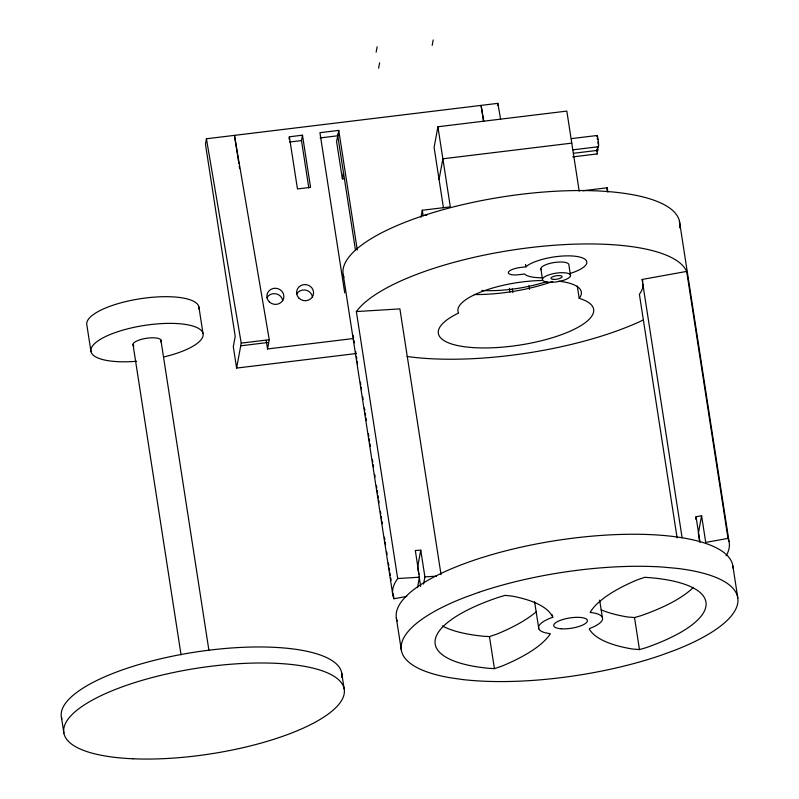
<?xml version="1.0" encoding="UTF-8"?>
<svg xmlns="http://www.w3.org/2000/svg" width="799" height="799" viewBox="0 0 799 799"><rect width="100%" height="100%" fill="white"/><g stroke="black" fill="none" stroke-linecap="round" stroke-linejoin="round"><path stroke-width="1.2" d="M500.593 119.261L497.887 103.351L206.442 138.776L205.453 144.16L235.206 336.389L233.298 346.716L236.604 368.079L356.394 353.518M236.604 368.079L241.218 343.121L206.442 138.776M288.988 138.946L289.378 136.789L302.481 135.191L310.551 187.356L297.458 188.944L289.378 136.789M308.813 187.895L301.483 140.584L302.481 135.191M353.038 338.566L267.535 348.953L269.243 339.715L234.467 135.371L238.841 163.595M355.505 250.397L337.757 135.78L338.756 130.397L319.93 132.684L344.729 292.873M344.609 178.596L342.362 178.876L343.49 172.784M376.149 52.155L377.138 46.761M378.626 68.175L379.625 62.781M432.189 45.343L433.188 39.95M420.993 217.258L422.291 210.257L450.306 206.851L437.912 126.761L566.821 111.091L579.215 191.191M437.912 126.761L434.097 147.425L443.445 207.8M439.051 179.455L442.876 158.791L571.774 143.131M497.487 105.508L497.887 103.351M417.517 587.714L419.455 577.208L415.32 550.511L420.763 550.181L417.657 567.01L418.786 574.291M423.57 584.089L424.898 576.878L420.763 550.181M606.811 190.112L607.24 187.785L582.87 190.741M695.589 519.13L696.029 516.723L701.602 515.725L705.727 542.421L727.999 538.396L729.038 541.542A170.247 52.045 -8.8 0 1 726.541 555.055L726.091 555.744M701.602 515.725L698.366 533.233L699.674 541.722M598.081 143.91L598.071 141.673M727.999 538.396L686.671 271.41A170.247 52.045 -8.8 0 0 529.607 247.68A170.247 52.045 -8.8 0 0 356.354 311.56L397.682 578.536L395.415 582.081A170.247 52.045 -8.8 0 0 392.918 595.595L393.947 598.741L406.841 596.414M542.541 277.762A32.35 9.888 -8.8 0 1 526.251 275.295L524.563 274.007L518.891 274.696A11.346 3.466 -8.8 0 1 508.354 272.459A11.346 3.466 -8.8 0 1 520.219 267.505L525.892 266.816L528.149 265.048A32.35 9.888 -8.8 0 1 578.326 256.729A32.35 9.888 -8.8 0 1 570.426 273.358M442.356 625.937A137.009 41.888 -8.8 0 0 483.665 636.254L489.467 636.603L496.918 634.086A154.147 47.121 -8.8 0 0 536.628 611.445M552.748 617.347L552.668 617.108A154.147 47.121 -8.8 0 0 512.059 596.094L505.128 595.375L498.916 597.193A137.009 41.888 -8.8 0 0 488.618 668.294L494.421 668.643L501.882 666.126A154.147 47.121 -8.8 0 0 550.321 633.777L545.108 632.728A32.379 9.898 -8.8 0 1 551.13 617.867L552.748 617.347L552.359 614.88M601.178 609.847A151.99 46.462 -8.8 0 0 627.405 616.958L634.516 617.547L640.768 615.769A137.009 41.888 -8.8 0 0 693.312 587.375M639.47 649.587L645.732 647.799A137.009 41.888 -8.8 0 0 650.496 577.707L644.813 577.297L637.312 579.844A151.99 46.462 -8.8 0 0 590.141 612.434A32.379 9.898 -8.8 0 1 590.012 628.324L589.243 628.913A151.99 46.462 -8.8 0 0 632.359 648.998L639.47 649.587L634.516 617.547M682.126 537.827L642.126 279.46L686.671 271.41M320.109 137.927L337.757 135.78M289.578 142.032L301.483 140.584M571.425 138.607L597.013 135.5M572.853 149.852L598.441 146.746M573.412 153.298L597.772 150.342M572.743 156.894L597.113 153.937M426.766 215.151L423.11 215.6L422.291 210.257M241.218 343.121L269.243 339.715M240.709 345.817L267.875 342.511M356.354 311.56L399.899 308.893L441.038 574.651M397.682 578.536L419.455 577.208M424.898 576.878L436.564 576.169M597.233 147.216L597.502 146.567M596.463 150.402L596.753 151.101L596.803 149.553M597.782 139.575L597.372 138.337L597.292 139.276M528.908 285.682L529.527 289.348M483.775 121.308L481.068 105.398L483.535 121.358M512.299 288.948L512.928 292.614M679.44 221.163L729.038 541.542M732.843 565.932L737.807 597.972M696.029 516.723L699.974 542.211M677.103 537.877L639.39 294.272A124.844 38.162 -8.8 0 0 643.155 284.144M607.24 187.785L607.899 192.05M577.278 286.042L579.185 298.367A78.572 24.02 -8.8 0 1 565.552 333.113A78.572 24.02 -8.8 0 1 459.705 345.977A78.572 24.02 -8.8 0 1 458.586 313.028A62.422 19.086 -8.8 0 1 542.171 280.469M570.546 275.675A14.192 4.335 -8.8 0 0 549.932 274.536A14.192 4.335 -8.8 0 0 549.073 282.247A14.192 4.335 -8.8 0 0 570.546 275.675L568.898 264.998A14.192 4.335 -8.8 0 0 553.527 262.631A14.192 4.335 -8.8 0 0 541.193 269.702M599.679 600.109L602.346 617.367M540.843 268.614L542.491 279.3M525.522 264.409L525.892 266.816M509.382 288.299L509.952 291.975M534.601 601.717L538.796 628.823M489.467 636.603L494.421 668.643M419.155 576.718L420.664 586.426M338.756 130.397L357.263 249.917M337.967 134.681L336.579 141.493L342.362 178.876M353.188 335.45L353.567 337.907M353.947 340.374L354.337 342.831M355.665 351.44L356.044 353.907M356.424 356.364L356.813 358.821M357.193 361.288L357.572 363.745M360.429 382.202L360.808 384.659M361.188 387.125L361.567 389.582M362.716 396.963L363.096 399.43M364.424 408.039L364.813 410.496M365.193 412.963L365.572 415.42M365.952 417.877L366.332 420.344M368.429 433.877L368.808 436.334M369.188 438.801L369.567 441.258M369.947 443.715L370.337 446.182M372.424 459.715L372.803 462.172M373.193 464.638L373.572 467.095M374.711 474.476L375.091 476.933M376.429 485.552L376.808 488.009M377.188 490.466L377.567 492.933M377.947 495.39L378.336 497.857M378.716 500.314L379.096 502.771M380.424 511.39L380.803 513.847M381.193 516.304L381.572 518.771M381.952 521.228L382.331 523.695M384.429 537.228L384.808 539.685M385.188 542.141L385.567 544.608M386.716 551.989L387.096 554.446M388.424 563.065L388.803 565.522M389.193 567.979L389.572 570.446M389.952 572.903L390.331 575.36M390.711 577.827L391.091 580.284M393.188 593.817L393.947 598.741M343.32 275.216L392.918 595.595M396.324 617.847L401.288 649.887M341.692 672.928L344.179 688.948M239.221 166.052L239.6 168.509M266.207 340.364L267.535 348.953M198.881 306.876L203.016 333.582M160.879 339.984L208.948 650.506M132.984 344.289L181.053 654.81M90.976 351.6L86.841 324.903A56.749 17.348 -8.8 0 1 142.661 298.387A56.749 17.348 -8.8 0 1 198.911 309.083M61.413 717.083L63.89 733.092M642.845 320.199A170.247 52.045 -8.8 0 1 407.021 356.474M343.93 277.323A170.247 52.045 -8.8 0 1 507.235 196.184A170.247 52.045 -8.8 0 1 679.51 227.755M642.126 279.46A124.844 38.162 -8.8 0 1 642.885 281.767M558.841 281.188A62.422 19.086 -8.8 0 1 579.185 298.367M546.866 281.508A62.422 19.086 -8.8 0 1 481.787 290.476M552.658 281.478A78.572 24.02 -8.8 0 1 474.256 294.551M397.143 621.033A170.247 52.045 -8.8 0 1 555.155 540.693A170.247 52.045 -8.8 0 1 733.013 568.109M133.862 345.967A14.192 4.335 -8.8 0 1 146.357 338.297A14.192 4.335 -8.8 0 1 160.529 341.852M61.863 718.85A141.872 43.366 -8.8 0 1 198.112 651.664A141.872 43.366 -8.8 0 1 341.742 677.512M136.679 361.268A56.749 17.348 -8.8 0 1 99.066 340.164A56.749 17.348 -8.8 0 1 191.351 325.622A56.749 17.348 -8.8 0 1 163.415 357.053M266.836 297.827A8.509 8.06 10.5 0 1 282.776 300.684M296.569 294.152A8.509 8.06 10.5 0 1 312.509 297.008M597.223 150.821A5.673 0.569 83.1 0 1 596.753 153.358M597.882 147.226A5.673 0.569 83.1 0 1 597.193 148.944M596.843 136.429A5.673 0.569 83.1 0 1 598.261 140.774A5.673 0.569 83.1 0 1 598.081 146.167M478.781 592.329L464.439 597.542A170.247 52.045 -8.8 0 0 449.637 677.662L462.661 679.549A170.247 52.045 -8.8 0 0 660.314 655.53L674.646 650.316A170.247 52.045 -8.8 0 0 676.433 568.309L662.241 567.03A170.247 52.045 -8.8 0 0 478.781 592.329M561.307 628.783A17.029 5.203 -8.8 0 0 587.385 621.053A17.029 5.203 -8.8 0 0 563.025 619.445A17.029 5.203 -8.8 0 0 561.307 628.783M133.014 758.78A141.872 43.366 -8.8 0 0 344.389 691.674A141.872 43.366 -8.8 0 0 134.701 682.616A141.872 43.366 -8.8 0 0 133.014 758.78M269.293 301.852A8.509 8.06 10.5 0 0 283.555 298.646A8.509 8.06 10.5 0 0 273.258 288.459A8.509 8.06 10.5 0 0 269.293 301.852M299.026 298.177A8.509 8.06 10.5 0 0 313.278 294.961A8.509 8.06 10.5 0 0 302.981 284.784A8.509 8.06 10.5 0 0 299.026 298.177M553.427 279.38A5.673 1.738 -8.8 0 0 562.126 276.804A5.673 1.738 -8.8 0 0 554.007 276.274A5.673 1.738 -8.8 0 0 553.427 279.38"/></g></svg>
